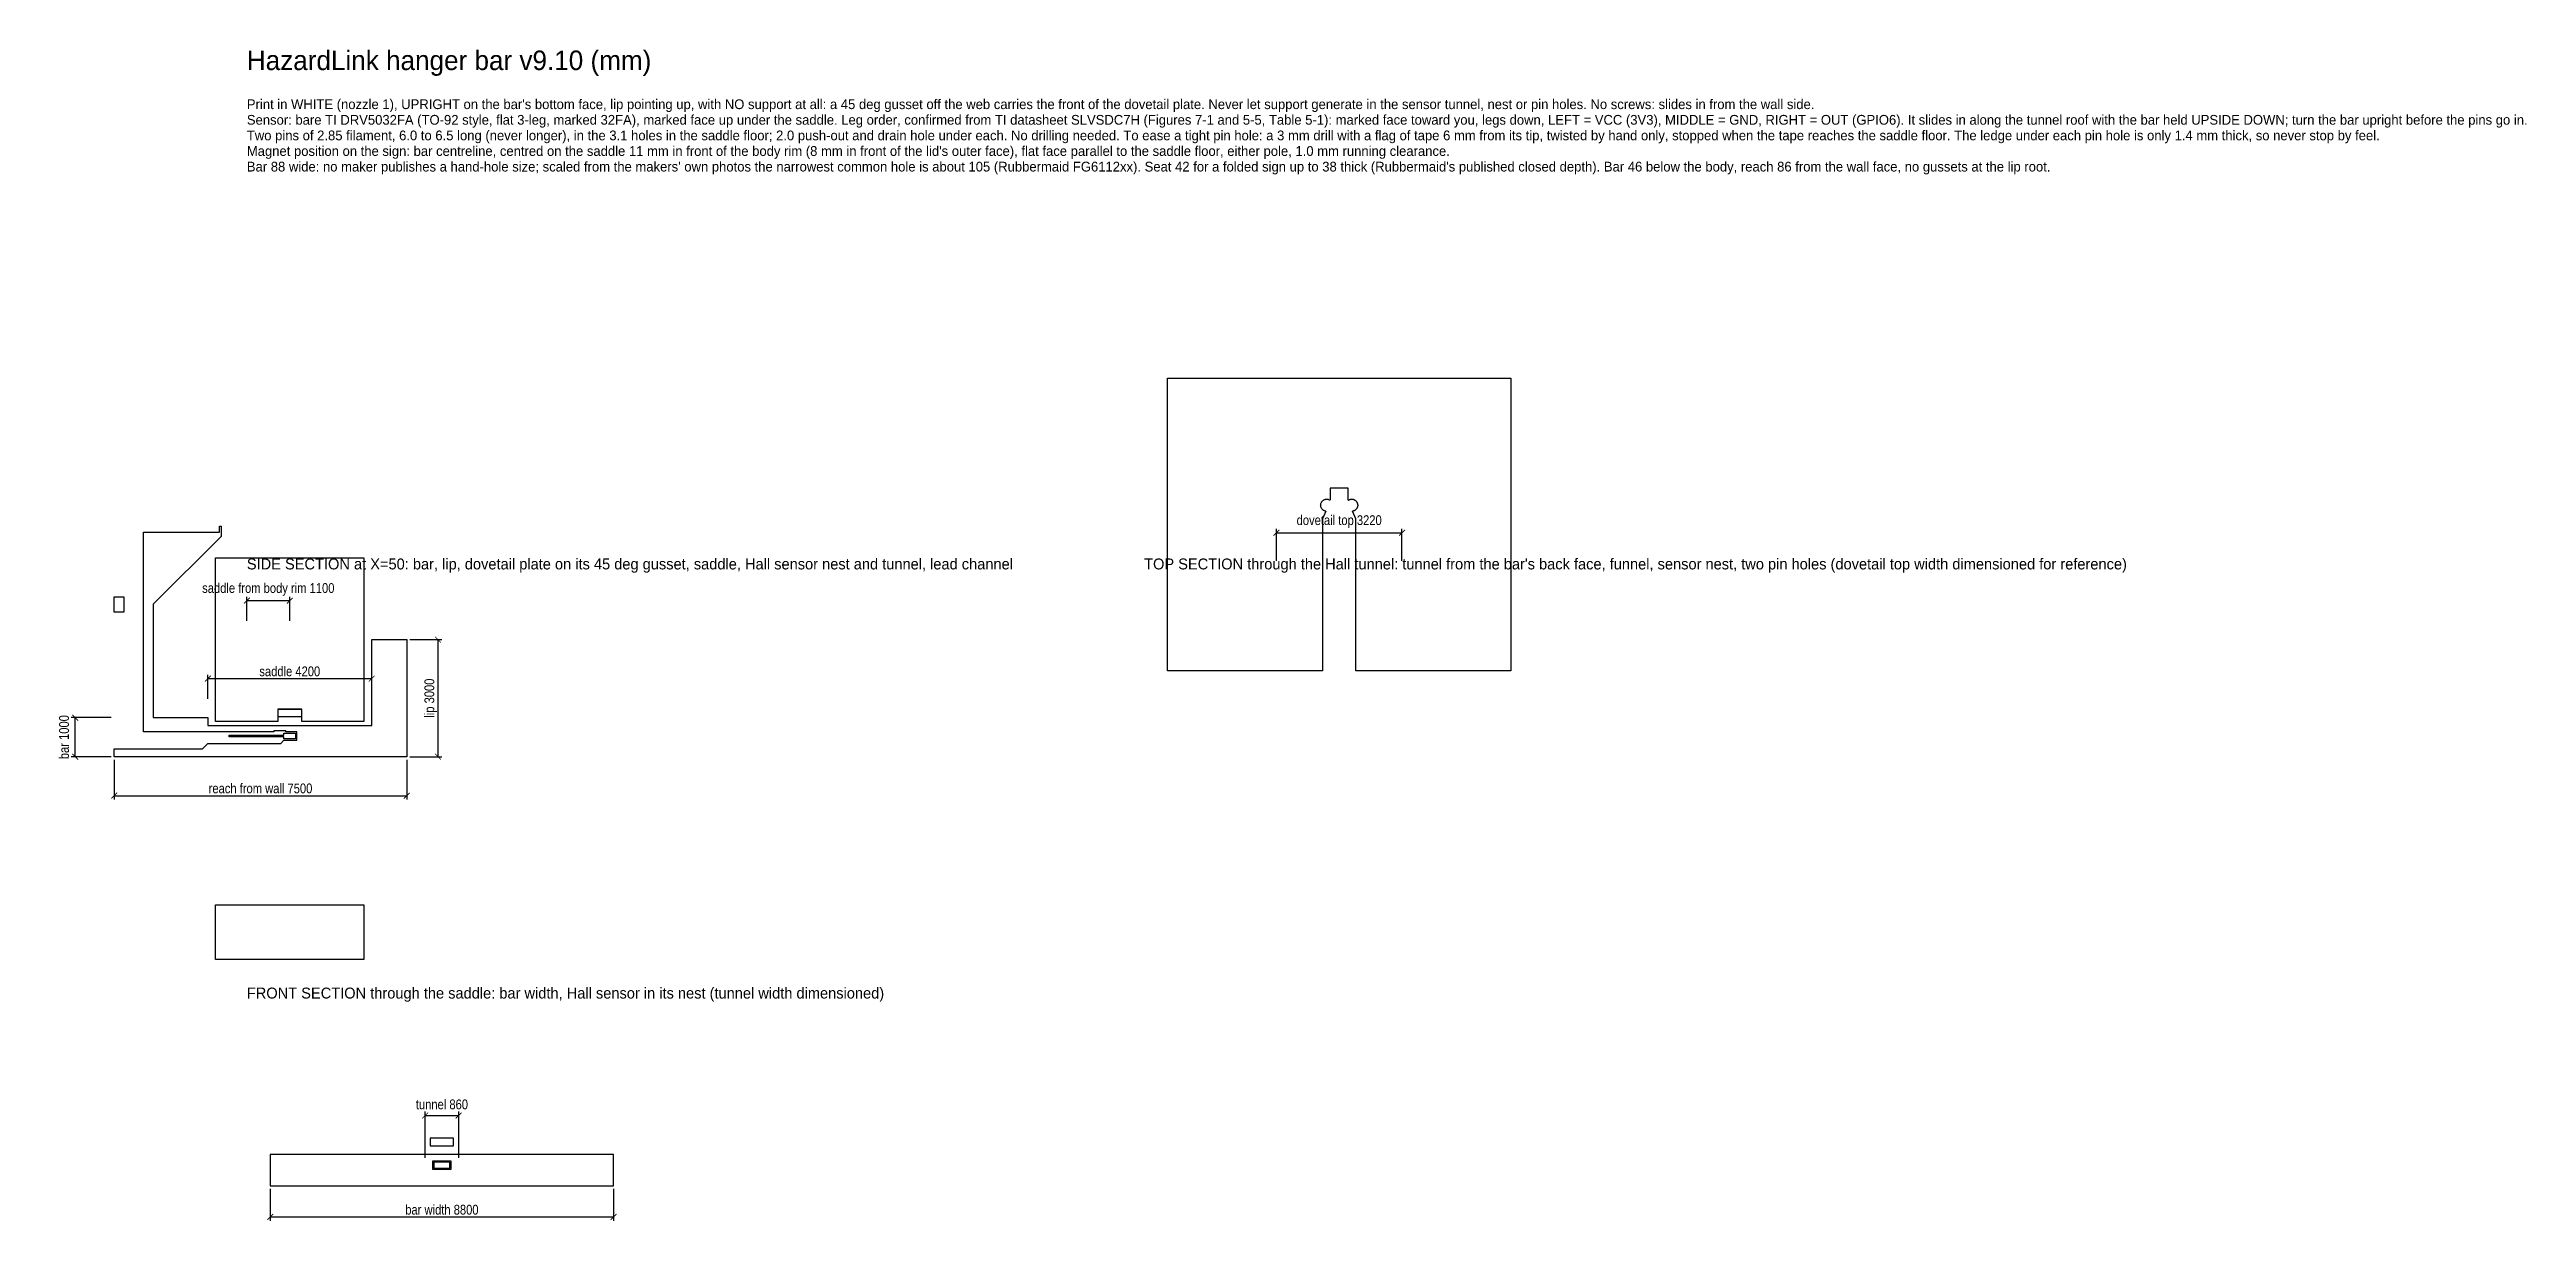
# Model space of a CAD drawing. Header units: metres. Extents: x -51 to 584, y -298 to 5.
import ezdxf

# ---------------------------------------------------------------- set-up
doc = ezdxf.new("R2010")
doc.units = ezdxf.units.M
for name, color, linetype in [('DIMS', 1, 'Continuous'), ('NOTES', 4, 'Continuous'), ('OUTLINE', 7, 'Continuous'), ('REF', 8, 'Continuous'), ('TEXT', 3, 'Continuous')]:
    doc.layers.add(name, color=color, linetype=linetype)
doc.styles.add('OpenSansCondensed-Light', font='OpenSansCondensed-Light.ttf')
doc.dimstyles.new('EZDXF', dxfattribs={"dimtxt": 0.25, "dimasz": 0.175, "dimexe": 0.375, "dimexo": 0.125, "dimgap": 0.1, "dimtad": 1, "dimlfac": 100, "dimzin": 12, "dimdsep": 46, "dimtxsty": 'OpenSansCondensed-Light', "dimblk": 'ARCHTICK', "dimcen": 2.5, "dimazin": 3, "dimtfac": 0.5, "dimtmove": 2, "dimatfit": 3})

# ---------------------------------------------------------------- blocks, each defined once
blk = doc.blocks.new('_ARCHTICK')
at = {"color": 0, "linetype": 'BYBLOCK', "const_width": 0.15}
blk.add_lwpolyline([(-0.5, -0.5), (0.5, 0.5)], dxfattribs=at)

msp = doc.modelspace()

# ---------------------------------------------------------------- linework, layer by layer
at = {"layer": 'OUTLINE'}
for p, q in [((236, -79), (324, -79)), ((236, -154), (236, -79)), ((324, -79), (324, -154)), ((277.7, -107.2), (277.7, -110.2796)), ((282.3, -107.2), (277.7, -107.2)), ((282.3, -110.2796), (282.3, -107.2)), ((276.5579, -113.0725), (275.7088, -115)), ((284.2912, -115), (283.4421, -113.0725)), ((-26.5, -118.45), (-7, -118.45)), ((-26.5, -169.6), (-26.5, -118.45)), ((-6.61, -119.55), (-24, -136.94)), ((-7, -116.95), (-6.6, -116.95)), ((-7, -118.45), (-7, -116.95)), ((-6.6, -119.55), (-6.61, -119.55)), ((-6.6, -116.95), (-6.6, -119.54)), ((-6.6, -119.54), (-6.6, -119.55)), ((275.7, -115), (275.7, -154)), ((275.7088, -115), (275.7, -115)), ((284.3, -115), (284.2912, -115)), ((284.3, -154), (284.3, -115)), ((-34, -139), (-34, -135)), ((-34, -135), (-31.5, -135)), ((-31.5, -139), (-34, -139)), ((-31.5, -135), (-31.5, -139)), ((-24, -136.94), (-24, -166)), ((32, -146), (41, -146)), ((32, -168), (32, -146)), ((41, -146), (41, -176)), ((275.7, -154), (236, -154)), ((324, -154), (284.3, -154)), ((6.9085, -169.6), (-26.5, -169.6)), ((-24, -166), (-10, -166)), ((-10, -166), (-10, -168)), ((-10, -168), (32, -168)), ((6.9085, -169.4), (6.9085, -169.6)), ((10.0085, -169.4), (6.9085, -169.4)), ((10.0085, -169.6), (10.0085, -169.4)), ((12.8, -169.6), (10.0085, -169.6)), ((12.8, -171.8), (12.8, -169.6)), ((-34, -174), (-11.4, -174)), ((-34, -176), (-34, -174)), ((41, -176), (-34, -176)), ((-11.4, -173.9901), (-9.99, -172.6)), ((-11.4, -174), (-11.4, -173.9901)), ((-9.99, -172.6), (8.7, -172.6)), ((8.7, -172.5902), (9.51, -171.8)), ((8.7, -172.6), (8.7, -172.5902)), ((9.51, -171.8), (12.8, -171.8)), ((94, -278), (6, -278)), ((6, -278), (6, -286)), ((94, -286), (94, -278)), ((47.7, -279.6), (52.3, -279.6)), ((47.7, -281.8), (47.7, -279.6)), ((52.3, -281.8), (47.7, -281.8)), ((52.3, -279.6), (52.3, -281.8)), ((6, -286), (94, -286))]:
    msp.add_line(p, q, dxfattribs=at)
for points in [[(276.5579, -113.0725), (276.4061, -113.0406), (276.2583, -112.9937), (276.1158, -112.9323), (275.9802, -112.857), (275.8528, -112.7684), (275.735, -112.6676), (275.6277, -112.5555), (275.5322, -112.4333), (275.4495, -112.3021), (275.3802, -112.1633), (275.3252, -112.0183), (275.2849, -111.8685), (275.2598, -111.7154), (275.2501, -111.5606), (275.256, -111.4056), (275.2773, -111.2519), (275.3139, -111.1012), (275.3653, -110.9548), (275.4311, -110.8144), (275.5107, -110.6812), (275.6031, -110.5566), (275.7075, -110.4419), (275.8229, -110.3382), (275.9481, -110.2466), (276.0818, -110.1679), (276.2227, -110.103), (276.3693, -110.0525), (276.5203, -110.0169), (276.6741, -109.9966), (276.8291, -109.9918), (276.9839, -110.0024), (277.1368, -110.0285), (277.2863, -110.0698), (277.431, -110.1258), (277.5694, -110.1959), (277.7, -110.2796)], [(282.3, -110.2796), (282.3784, -110.2272), (282.4598, -110.1796), (282.544, -110.1372), (282.6306, -110.0999), (282.7193, -110.0679), (282.8098, -110.0414), (282.9018, -110.0205), (282.9948, -110.0051), (283.0886, -109.9955), (283.1828, -109.9916), (283.2771, -109.9934), (283.3711, -110.001), (283.4644, -110.0142), (283.5568, -110.0331), (283.6478, -110.0576), (283.7372, -110.0876), (283.8247, -110.1229), (283.9098, -110.1636), (283.9922, -110.2093), (284.0718, -110.2599), (284.1481, -110.3153), (284.2209, -110.3752), (284.2899, -110.4394), (284.3549, -110.5077), (284.4156, -110.5799), (284.4719, -110.6556), (284.5234, -110.7345), (284.57, -110.8165), (284.6115, -110.9011), (284.6479, -110.9882), (284.6788, -111.0772), (284.7043, -111.168), (284.7243, -111.2602), (284.7385, -111.3534), (284.7471, -111.4473), (284.75, -111.5415)], [(284.75, -111.5415), (284.7488, -111.6024), (284.7452, -111.6631), (284.7393, -111.7237), (284.7309, -111.784), (284.7202, -111.8439), (284.7072, -111.9034), (284.6918, -111.9623), (284.6741, -112.0206), (284.6542, -112.0781), (284.632, -112.1348), (284.6076, -112.1905), (284.581, -112.2453), (284.5523, -112.299), (284.5215, -112.3515), (284.4887, -112.4028), (284.4539, -112.4527), (284.4171, -112.5013), (284.3785, -112.5483), (284.3381, -112.5938), (284.2959, -112.6377), (284.252, -112.6799), (284.2065, -112.7203), (284.1594, -112.7589), (284.1108, -112.7956), (284.0609, -112.8304), (284.0096, -112.8633), (283.9571, -112.894), (283.9034, -112.9227), (283.8486, -112.9493), (283.7928, -112.9736), (283.7361, -112.9958), (283.6786, -113.0158), (283.6204, -113.0334), (283.5615, -113.0488), (283.502, -113.0618), (283.4421, -113.0725)]]:
    msp.add_lwpolyline(points, dxfattribs=at)
at = {"layer": 'REF'}
for p, q in [((-8, -125), (30, -125)), ((-8, -167), (-8, -125)), ((30, -125), (30, -167)), ((7.9, -163.8), (7.9, -167)), ((14.1, -163.8), (7.9, -163.8)), ((8, -163.8), (14, -163.8)), ((8, -165.8), (8, -163.8)), ((14, -163.8), (14, -165.8)), ((14.1, -167), (14.1, -163.8)), ((7.9, -167), (-8, -167)), ((-4.5, -170.475), (9.5, -170.475)), ((-4.5, -170.925), (-4.5, -170.475)), ((9.5, -170.925), (-4.5, -170.925)), ((14, -165.8), (8, -165.8)), ((9.5, -169.95), (12.5, -169.95)), ((9.5, -170.475), (9.5, -169.95)), ((9.5, -171.45), (9.5, -170.925)), ((12.5, -169.95), (12.5, -171.45)), ((30, -167), (14.1, -167)), ((12.5, -171.45), (9.5, -171.45)), ((-8, -214), (30, -214)), ((-8, -228), (-8, -214)), ((30, -214), (30, -228)), ((30, -228), (-8, -228)), ((47, -273.8), (47, -275.8)), ((53, -273.8), (47, -273.8)), ((47, -275.8), (53, -275.8)), ((53, -275.8), (53, -273.8)), ((52.05, -279.95), (47.95, -279.95)), ((47.95, -279.95), (47.95, -281.45)), ((47.95, -281.45), (52.05, -281.45)), ((52.05, -281.45), (52.05, -279.95))]:
    msp.add_line(p, q, dxfattribs=at)

# ---------------------------------------------------------------- texts
at = {"layer": 'NOTES'}
for s, p in [('Sensor: bare TI DRV5032FA (TO-92 style, flat 3-leg, marked 32FA), marked face up under the saddle. Leg order, confirmed from TI datasheet SLVSDC7H (Figures 7-1 and 5-5, Table 5-1): marked face toward you, legs down, LEFT = VCC (3V3), MIDDLE = GND, RIGHT = OUT (GPIO6). It slides in along the tunnel roof with the bar held UPSIDE DOWN; turn the bar upright before the pins go in.', (0, -14)), ("Print in WHITE (nozzle 1), UPRIGHT on the bar's bottom face, lip pointing up, with NO support at all: a 45 deg gusset off the web carries the front of the dovetail plate. Never let support generate in the sensor tunnel, nest or pin holes. No screws: slides in from the wall side.", (0, -10)), ('Two pins of 2.85 filament, 6.0 to 6.5 long (never longer), in the 3.1 holes in the saddle floor; 2.0 push-out and drain hole under each. No drilling needed. To ease a tight pin hole: a 3 mm drill with a flag of tape 6 mm from its tip, twisted by hand only, stopped when the tape reaches the saddle floor. The ledge under each pin hole is only 1.4 mm thick, so never stop by feel.', (0, -18)), ("Magnet position on the sign: bar centreline, centred on the saddle 11 mm in front of the body rim (8 mm in front of the lid's outer face), flat face parallel to the saddle floor, either pole, 1.0 mm running clearance.", (0, -22)), ("Bar 88 wide: no maker publishes a hand-hole size; scaled from the makers' own photos the narrowest common hole is about 105 (Rubbermaid FG6112xx). Seat 42 for a folded sign up to 38 thick (Rubbermaid's published closed depth). Bar 46 below the body, reach 86 from the wall face, no gussets at the lip root.", (0, -26))]:
    msp.add_text(s, height=2.5, dxfattribs=at).set_placement(p)
at = {"layer": 'TEXT'}
for s, height, p in [('HazardLink hanger bar v9.10 (mm)', 5, (0, 0)), ('SIDE SECTION at X=50: bar, lip, dovetail plate on its 45 deg gusset, saddle, Hall sensor nest and tunnel, lead channel', 2.8, (0, -128)), ("TOP SECTION through the Hall tunnel: tunnel from the bar's back face, funnel, sensor nest, two pin holes (dovetail top width dimensioned for reference)", 2.8, (230, -128)), ('FRONT SECTION through the saddle: bar width, Hall sensor in its nest (tunnel width dimensioned)', 2.8, (0, -238))]:
    msp.add_text(s, height=height, dxfattribs=at).set_placement(p)

# ---------------------------------------------------------------- dimensions: what is measured, and where the dimension line sits
at = {"layer": 'DIMS'}
for base, p1, p2, text in [((263.9, -118.6), (263.9, -126.6), (296.1, -126.6), 'dovetail top <>'), ((0, -136), (0, -142), (11, -142), 'saddle from body rim <>'), ((-10, -156), (-10, -162), (32, -162), 'saddle <>'), ((-34, -186), (-34, -176), (41, -176), 'reach from wall <>'), ((45.7, -268), (45.7, -279.6), (54.3, -279.6), 'tunnel <>'), ((6, -294), (6, -286), (94, -286), 'bar width <>')]:
    msp.add_linear_dim(base=base, p1=p1, p2=p2, text=text, dimstyle='EZDXF', override={"dimtxt": 2.5, "dimasz": 1.5, "dimexe": 1, "dimexo": 0.8, "dimgap": 0.6, "dimdec": 1}, dxfattribs=at).render()
for base, p1, p2, text in [((49, -176), (41, -176), (41, -146), 'lip <>'), ((-44, -176), (-34, -176), (-34, -166), 'bar <>')]:
    msp.add_linear_dim(base=base, p1=p1, p2=p2, angle=90, text=text, dimstyle='EZDXF', override={"dimtxt": 2.5, "dimasz": 1.5, "dimexe": 1, "dimexo": 0.8, "dimgap": 0.6, "dimdec": 1}, dxfattribs=at).render()

doc.saveas('drawing.dxf')
